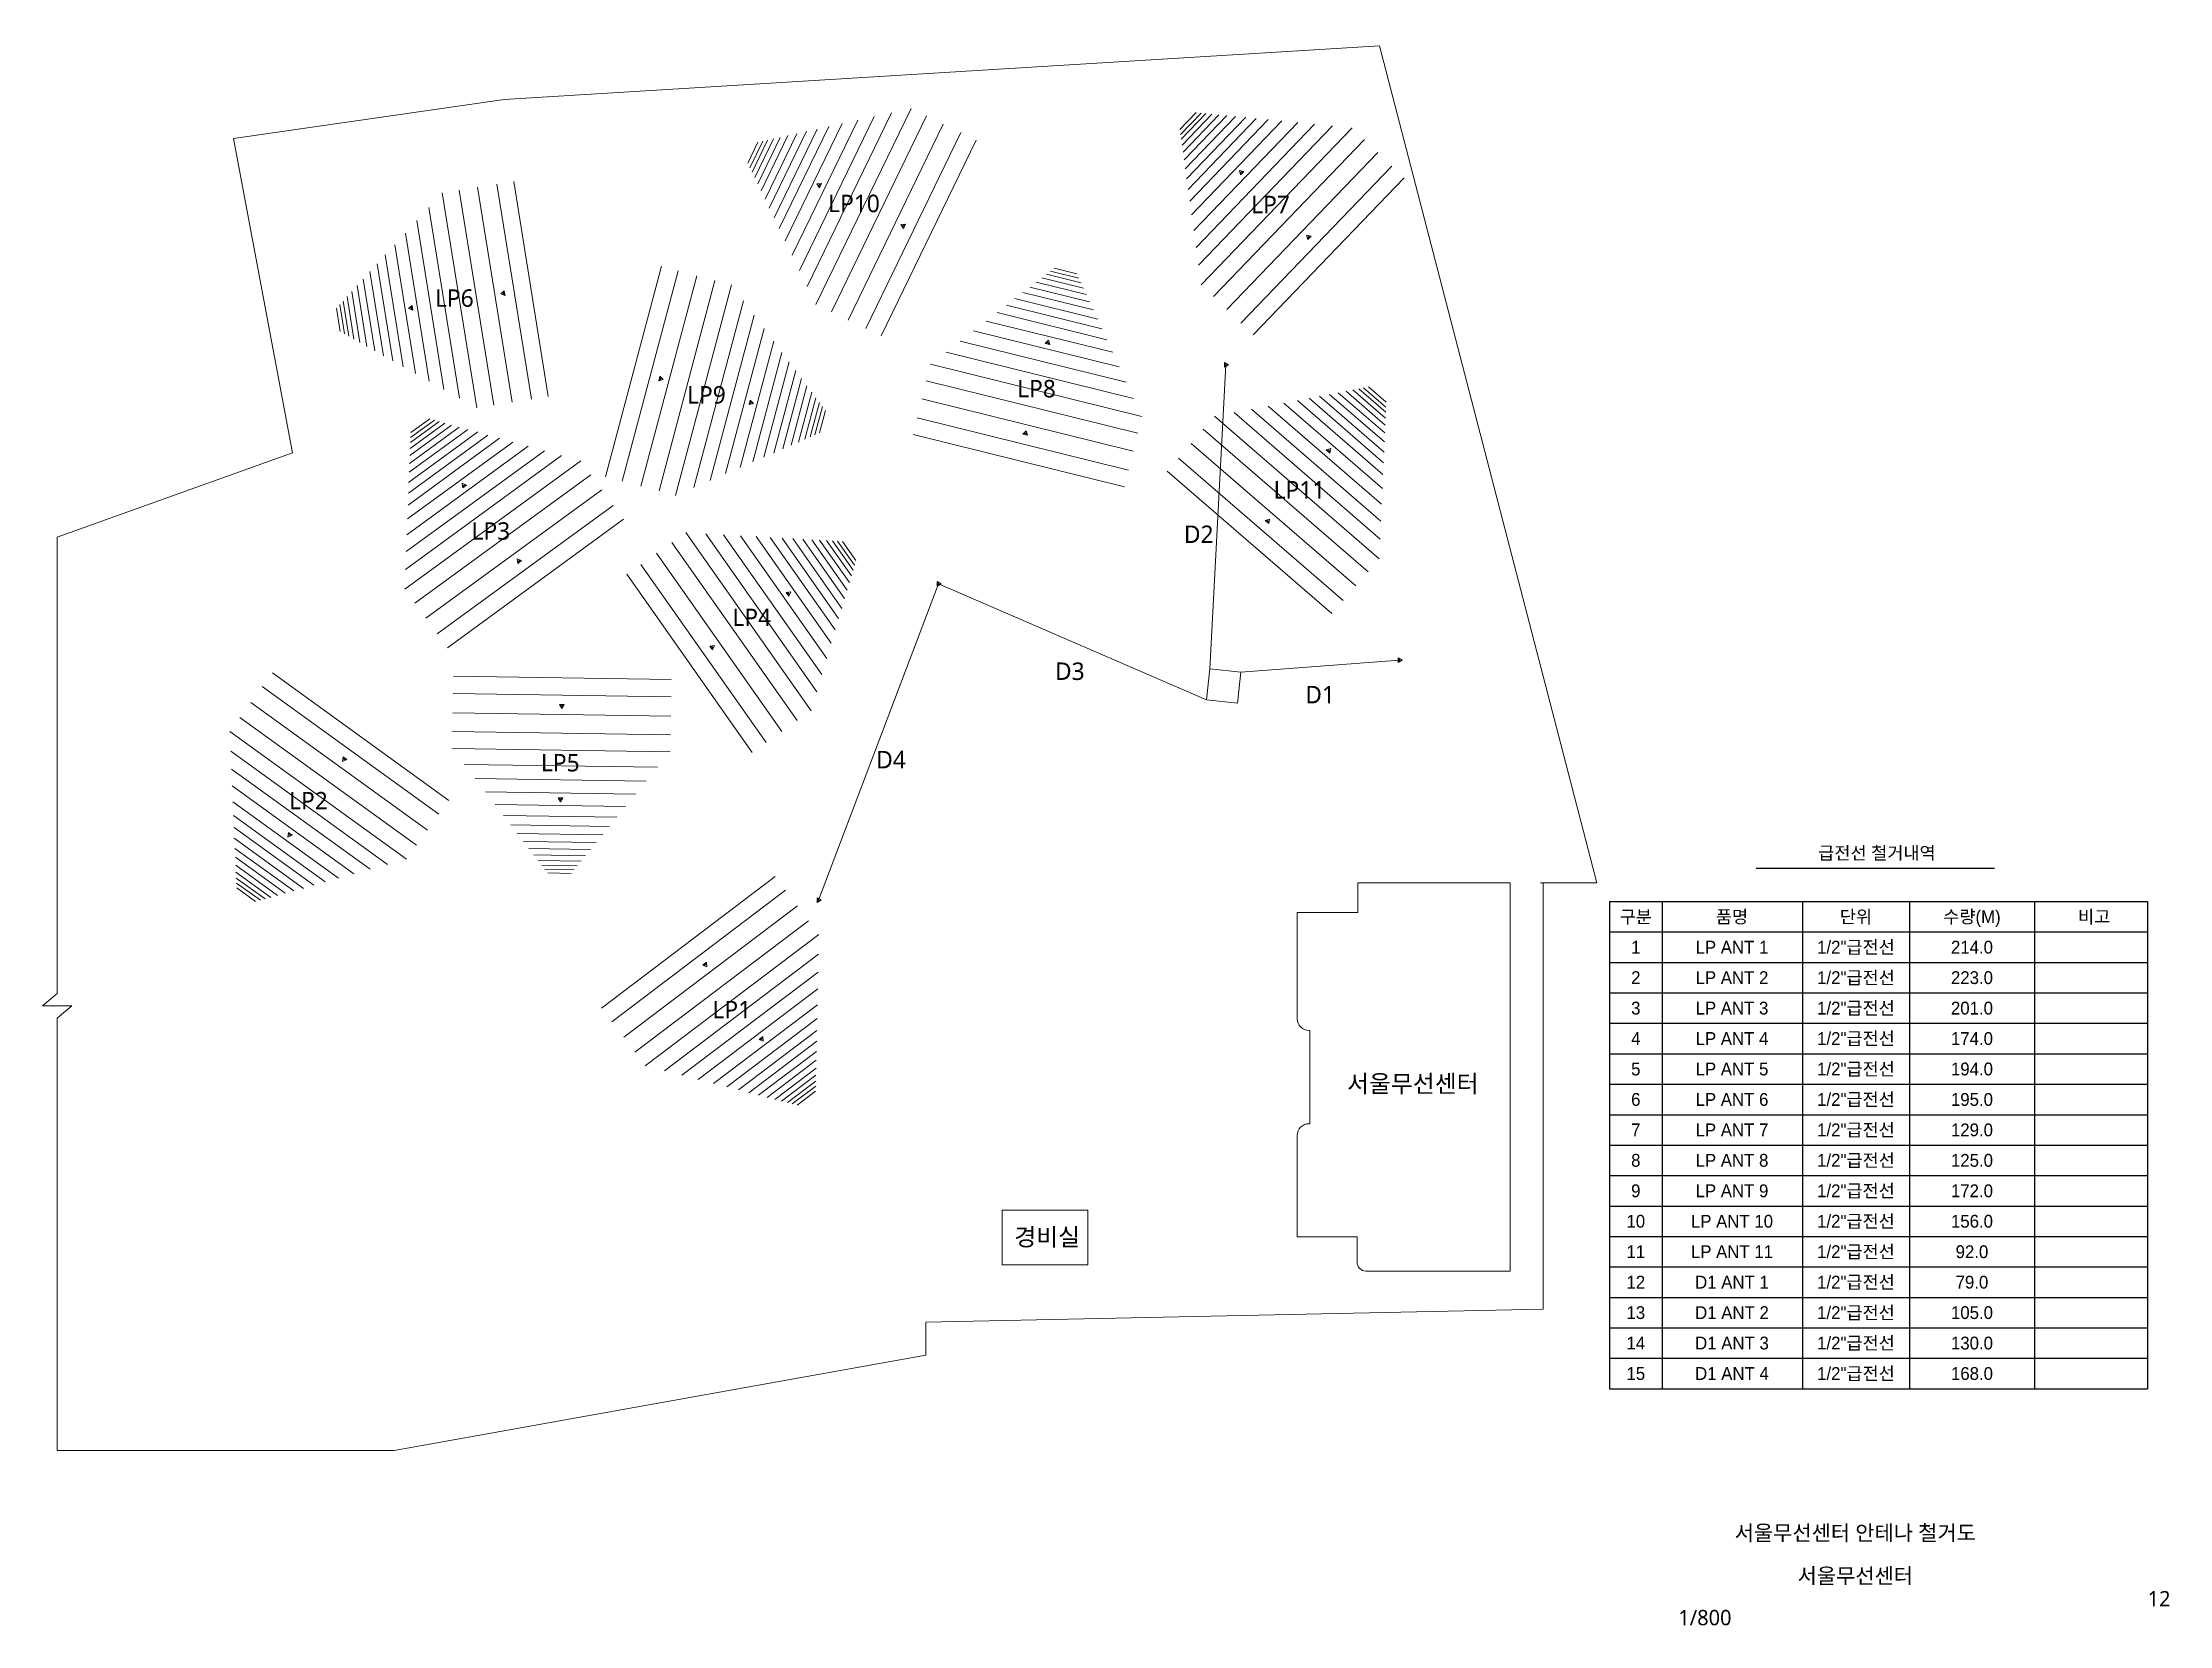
# Model space of a CAD drawing. Extents: x 1580991 to 1854379, y 132095 to 335598.
import ezdxf
from ezdxf.enums import TextEntityAlignment as Align

# ---------------------------------------------------------------- set-up
doc = ezdxf.new("R2010")
doc.units = 0
doc.header["$LTSCALE"] = 150
doc.header["$MEASUREMENT"] = 0
doc.layers.get('0').update_dxf_attribs({"linetype": 'CONTINUOUS'})
doc.layers.add('arch', color=9, linetype='CONTINUOUS', lineweight=20)
doc.layers.add('text2', color=3, linetype='CONTINUOUS')
doc.styles.add('$1$STYLE1', font='malgun.ttf')
doc.styles.add('STYLE1', font='malgun.ttf')
doc.styles.add('돋움', font='')
doc.styles.add('일반문자체', font='malgun.ttf')
doc.styles.get('돋움').set_extended_font_data('Dotum')

# ---------------------------------------------------------------- blocks, each defined once
blk = doc.blocks.new('1')
at = {"layer": 'arch', "color": 1, "linetype": 'Continuous'}
for points in [[(1050578, 350986), (1050878, 351506)], [(1050578, 350986), (1051028, 351246)], [(1050578, 350986), (1051178, 350986)], [(1051178, 350986), (1050728, 351246)], [(1051178, 350986), (1050878, 351506)]]:
    blk.add_lwpolyline(points, dxfattribs=at)
blk = doc.blocks.new('2')
at = {"layer": 'arch', "color": 3, "linetype": 'Continuous', "lineweight": 5}
for points in [[(1516143, 195560), (1516143, 223560)], [(1518343, 195560), (1518343, 223560)], [(1520849, 195560), (1520849, 223560)], [(1523249, 195560), (1523249, 223560)], [(1525449, 195560), (1525449, 223560)], [(1527449, 197143), (1527449, 221978)], [(1529249, 198567), (1529249, 220554)], [(1530949, 199912), (1530949, 219209)], [(1532549, 201177), (1532549, 217943)], [(1533949, 202285), (1533949, 216836)], [(1535149, 203234), (1535149, 215886)], [(1536249, 204060), (1536249, 215060)], [(1537249, 204896), (1537249, 214225)], [(1538149, 205608), (1538149, 213513)], [(1538949, 206241), (1538949, 212880)], [(1539649, 206794), (1539649, 212326)], [(1539649, 206794), (1539649, 212326)], [(1540249, 207269), (1540249, 211851)], [(1540749, 207665), (1540749, 211456)], [(1541249, 208060), (1541249, 211060)]]:
    blk.add_lwpolyline(points, dxfattribs=at)
blk = doc.blocks.new('LP 안테나')
at = {"layer": 'arch', "color": 3, "linetype": 'Continuous', "lineweight": 9}
blk.add_blockref('2', (-486390, 215696), dxfattribs=at)
at = {"layer": 'arch', "color": 3, "linetype": 'Continuous', "rotation": 270}
for p in [(682199, 1476134), (694199, 1476134)]:
    blk.add_blockref('1', p, dxfattribs=at)
blk = doc.blocks.new('A$C2D12074D')
at = {"layer": 'text2', "linetype": 'Continuous'}
for p, q in [((37.71, 8.57), (99, 8.57)), ((0, 0), (0, -125.28)), ((0, 0), (138.26, 0)), ((13.5, 0), (13.5, -125.28)), ((49.57, 0), (49.57, -125.28)), ((77.11, 0), (77.11, -125.28)), ((109.24, 0), (109.24, -125.28)), ((138.26, 0), (138.26, -125.28)), ((0, -7.83), (138.26, -7.83)), ((0, -15.66), (138.26, -15.66)), ((0, -23.49), (138.26, -23.49)), ((0, -31.32), (138.26, -31.32)), ((0, -39.15), (138.26, -39.15)), ((0, -46.98), (138.26, -46.98)), ((0, -54.81), (138.26, -54.81)), ((0, -62.64), (138.26, -62.64)), ((0, -70.47), (138.26, -70.47)), ((0, -78.3), (138.26, -78.3)), ((0, -86.13), (138.26, -86.13)), ((0, -93.96), (138.26, -93.96)), ((0, -101.79), (138.26, -101.79)), ((0, -109.62), (138.26, -109.62)), ((0, -117.45), (138.26, -117.45)), ((0, -125.28), (138.26, -125.28))]:
    blk.add_line(p, q, dxfattribs=at)
at = {"layer": 'text2', "color": 7, "linetype": 'Continuous', "style": '돋움'}
for s, p in [('급전선 철거내역', (68.73, 12.48)), ('구분', (6.75, -3.91)), ('품명', (31.47, -3.91)), ('단위', (63.34, -3.91)), ('수량(M)', (93.17, -3.91)), ('비고', (124.58, -3.91)), ('1', (6.75, -11.74)), ('LP ANT 1', (31.47, -11.74)), ('1/2"급전선', (63.34, -11.74)), ('214.0', (93.17, -11.74)), ('2', (6.75, -19.57)), ('LP ANT 2', (31.47, -19.57)), ('1/2"급전선', (63.34, -19.57)), ('223.0', (93.17, -19.57)), ('3', (6.75, -27.4)), ('LP ANT 3', (31.47, -27.4)), ('1/2"급전선', (63.34, -27.4)), ('201.0', (93.17, -27.4)), ('4', (6.75, -35.23)), ('LP ANT 4', (31.47, -35.23)), ('1/2"급전선', (63.34, -35.23)), ('174.0', (93.17, -35.23)), ('5', (6.75, -43.06)), ('LP ANT 5', (31.47, -43.06)), ('1/2"급전선', (63.34, -43.06)), ('194.0', (93.17, -43.06)), ('6', (6.75, -50.89)), ('LP ANT 6', (31.47, -50.89)), ('1/2"급전선', (63.34, -50.89)), ('195.0', (93.17, -50.89)), ('7', (6.75, -58.72)), ('LP ANT 7', (31.47, -58.72)), ('1/2"급전선', (63.34, -58.72)), ('129.0', (93.17, -58.72)), ('8', (6.75, -66.55)), ('LP ANT 8', (31.47, -66.55)), ('1/2"급전선', (63.34, -66.55)), ('125.0', (93.17, -66.55)), ('9', (6.75, -74.38)), ('LP ANT 9', (31.47, -74.38)), ('1/2"급전선', (63.34, -74.38)), ('172.0', (93.17, -74.38)), ('10', (6.75, -82.21)), ('LP ANT 10', (31.47, -82.21)), ('1/2"급전선', (63.34, -82.21)), ('156.0', (93.17, -82.21)), ('11', (6.75, -90.04)), ('LP ANT 11', (31.47, -90.04)), ('1/2"급전선', (63.34, -90.04)), ('92.0', (93.17, -90.04)), ('12', (6.75, -97.87)), ('D1 ANT 1', (31.47, -97.87)), ('1/2"급전선', (63.34, -97.87)), ('79.0', (93.17, -97.87)), ('1/2"급전선', (63.34, -105.7)), ('13', (6.75, -105.7)), ('D1 ANT 2', (31.47, -105.7)), ('105.0', (93.17, -105.7)), ('14', (6.75, -113.53)), ('D1 ANT 3', (31.47, -113.53)), ('1/2"급전선', (63.34, -113.53)), ('130.0', (93.17, -113.53)), ('15', (6.75, -121.36)), ('D1 ANT 4', (31.47, -121.36)), ('1/2"급전선', (63.34, -121.36)), ('168.0', (93.17, -121.36))]:
    blk.add_text(s, height=3.3, dxfattribs=at).set_placement(p, align=Align.MIDDLE_CENTER)

msp = doc.modelspace()

# ---------------------------------------------------------------- linework, layer by layer
at = {"layer": 'arch', "color": 8, "linetype": 'Continuous'}
for points in [[(1752855, 335191), (1640312, 328265), (1605521, 323255), (1613134, 282839), (1582873, 271993)], [(1752855, 335191), (1780788, 227549)], [(1780788, 227549), (1773517, 227549)], [(1773860, 172747), (1773860, 227549)], [(1773860, 172747), (1694517, 171069), (1694517, 166860), (1626203, 154570), (1582873, 154570)]]:
    msp.add_lwpolyline(points, dxfattribs=at)
at = {"layer": 'arch', "color": 6, "linetype": 'Continuous'}
for points in [[(1731018, 255060), (1733075, 294155)], [(1680735, 225344), (1696142, 266017), (1730621, 251080)], [(1734999, 254663), (1755418, 256180)]]:
    msp.add_lwpolyline(points, dxfattribs=at)
at = {"layer": 'arch', "color": 8, "linetype": 'Continuous', "lineweight": 9}
msp.add_lwpolyline([(1582873, 271993), (1582873, 213326), (1580991, 211753), (1584755, 211753), (1582873, 210179), (1582873, 154570)], dxfattribs=at)
at = {"layer": 'arch', "color": 1, "linetype": 'Continuous'}
msp.add_lwpolyline([(1734999, 254663), (1734601, 250682), (1730621, 251080), (1731018, 255060)], close=True, dxfattribs=at)
at = {"layer": 'arch', "color": 4, "linetype": 'Continuous', "lineweight": 9}
msp.add_lwpolyline([(1751269, 177649), (1769656, 177649), (1769656, 227549), (1750046, 227549), (1750046, 223749), (1742256, 223749), (1742256, 210099)], dxfattribs=at)
for points in [[(1750046, 223749), (1750046, 227549), (1769656, 227549), (1769656, 177649), (1751106, 177649, -0.4142136), (1749956, 178799), (1749956, 179148)], [(1750046, 223749), (1750046, 223749), (1742256, 223749), (1742256, 210099, 0.4142136), (1743756, 208599), (1743866, 208599), (1743866, 206649)], [(1749956, 179102), (1749956, 182049), (1742256, 182049), (1742256, 195099, -0.4142136), (1743756, 196599), (1743866, 196599), (1743866, 208460)]]:
    msp.add_lwpolyline(points, format="xyb", dxfattribs=at)
msp.add_lwpolyline([(1715332, 185467), (1715332, 178467), (1704332, 178467), (1704332, 185467)], close=True, dxfattribs=at)

# ---------------------------------------------------------------- block references
at = {"layer": 'arch', "color": 11, "linetype": 'Continuous'}
for p, rotation in [((2806986, 243658), 154.123078535159), ((2783350, -99091), 136.1230785625185), ((2593081, 887078), 189.1230785534987), ((1872341, -819837), 76.12307855310783), ((552544, 146679), 345.1230785404022), ((1383766, -785568), 49.12307855622924), ((2594904, -315041), 126.1230785536632), ((1066545, -684491), 35.12307854950404), ((1880781, 1329976), 234.1230785532829), ((1238361, 1290054), 269.1230785443564), ((703452, 784326), 307.123078561904)]:
    msp.add_blockref('LP 안테나', p, dxfattribs=dict(at, rotation=rotation))
at = {"layer": 'arch', "color": 3, "linetype": 'Continuous', "rotation": 270}
for p in [(1381916, 1345033), (1344983, 1316895), (1404259, 1307058), (1329576, 1276222)]:
    msp.add_blockref('1', p, dxfattribs=at)
at = {"layer": 'arch', "color": 1, "linetype": 'Continuous', "xscale": 500, "yscale": 500, "zscale": 500.0000000002323}
msp.add_blockref('A$C2D12074D', (1782410, 225166), dxfattribs=at)

# ---------------------------------------------------------------- texts
at = {"color": 7, "lineweight": 30, "style": '일반문자체'}
for s, p in [('LP10', (1685291, 314913)), ('LP7', (1738830, 314773)), ('LP6', (1633922, 302744)), ('LP9', (1666323, 290307)), ('LP8', (1708752, 291101)), ('LP11', (1742553, 278097)), ('LP3', (1638619, 272798)), ('D2', (1729607, 272381)), ('LP4', (1672150, 261694)), ('D3', (1713036, 254773)), ('D1', (1745208, 251761)), ('LP5', (1647540, 243016)), ('D4', (1690054, 243403)), ('LP2', (1615167, 238132)), ('LP1', (1669588, 211275)), ('서울무선센터', (1757125, 201746)), ('경비실', (1710122, 182032))]:
    msp.add_text(s, height=2245.5, dxfattribs=at).set_placement(p, align=Align.MIDDLE_CENTER)
at = {"color": 7, "lineweight": 0, "style": '$1$STYLE1'}
for s, p in [('서울무선센터 안테나 철거도', (1813999, 144001, 69)), ('서울무선센터', (1813999, 138481, 69)), ('1/800', (1794670, 133108, 69))]:
    msp.add_text(s, height=1971.4, dxfattribs=at).set_placement(p, align=Align.MIDDLE_CENTER)
at = {"linetype": 'Continuous', "style": 'STYLE1'}
msp.add_text('12', height=1971.4, dxfattribs=at).set_placement((1853044, 135536), align=Align.MIDDLE_CENTER)

doc.saveas('drawing.dxf')
